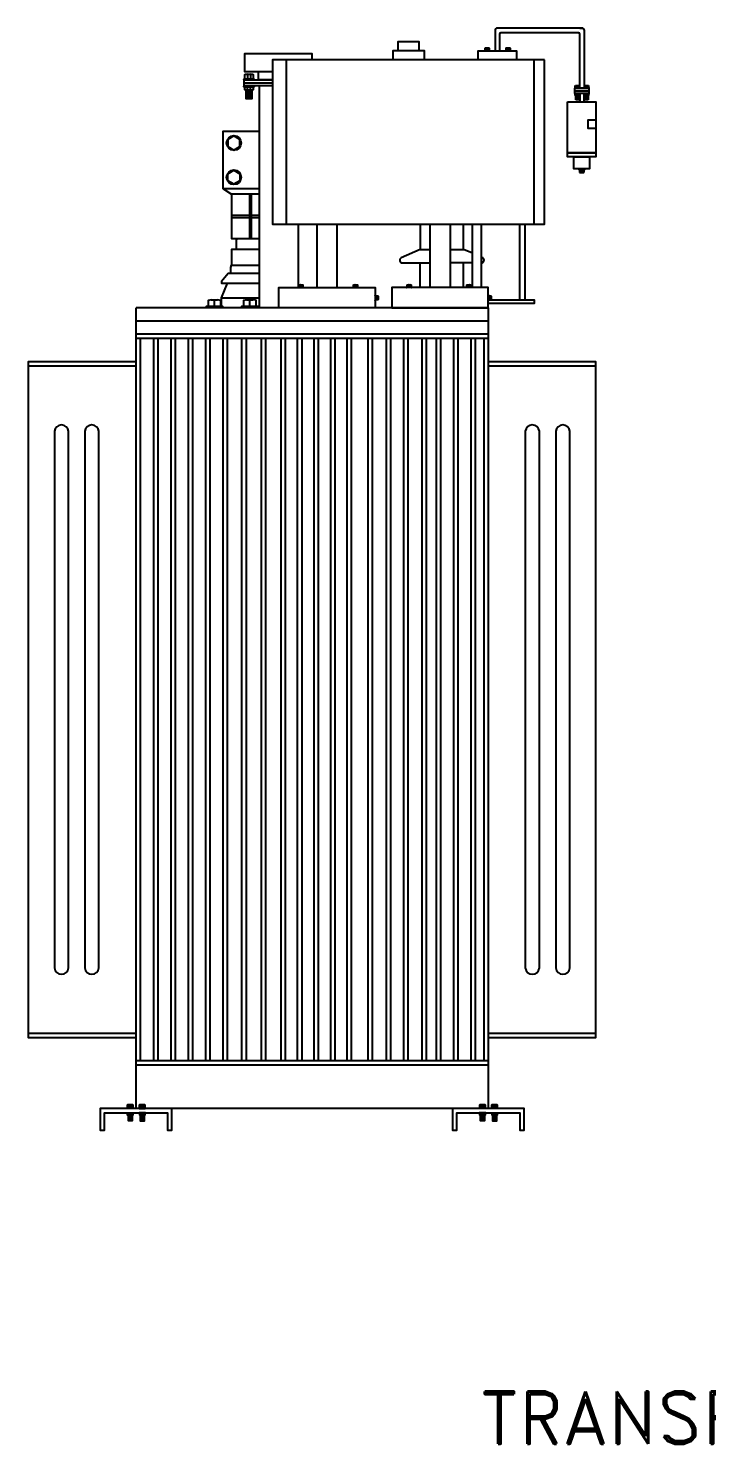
# Model space of a CAD drawing. Header units: millimetres. Extents: x 20927 to 53748, y 38421 to 54891.
# Drawn here: x 37100 to 38660, y 43697 to 46954 of the extents above; entities that cross this region are included whole.
import ezdxf
from ezdxf.enums import TextEntityAlignment as Align

# ---------------------------------------------------------------- set-up
doc = ezdxf.new("R2010")
doc.units = ezdxf.units.MM
doc.linetypes.add('DASHEDX2', pattern=[1.5, 1, -0.5])
doc.layers.add('Btrans.', color=2, linetype='Continuous')
doc.layers.add('HIGHT', color=8, linetype='Continuous')
doc.styles.add('tx1', font='romand.shx')

# ---------------------------------------------------------------- blocks, each defined once
blk = doc.blocks.new('A$C6F5A6055-flat-10')
at = {"layer": 'HIGHT'}
for p, q in [((0, 328.3), (0, 279.9)), ((201.8, 331.4), (3.1, 331.4)), ((194.8, 331.4), (201.8, 331.4)), ((204.9, 328.3), (204.9, 193.4)), ((10.1, 318.1), (10.1, 279.9)), ((191.7, 321.3), (13.3, 321.3)), ((194.8, 193.4), (194.8, 318.1)), ((184.5, 199.4), (185.1, 200)), ((184.5, 195.1), (184.5, 199.4)), ((185.1, 200), (187.4, 200)), ((186.8, 200), (187.4, 199.4)), ((187.4, 200), (190.9, 200)), ((188, 200), (187.4, 199.4)), ((187.4, 199.4), (187.4, 195.1)), ((190.3, 200), (190.9, 199.4)), ((190.9, 200), (193.2, 200)), ((191.5, 200), (190.9, 199.4)), ((190.9, 199.4), (190.9, 195.1)), ((193.2, 200), (193.8, 199.4)), ((193.8, 199.4), (193.8, 195.1)), ((206, 199.4), (206.6, 200)), ((206, 195.1), (206, 199.4)), ((206.6, 200), (208.9, 200)), ((208.3, 200), (208.9, 199.4)), ((209.5, 200), (208.9, 199.4)), ((208.9, 200), (212.4, 200)), ((208.9, 199.4), (208.9, 195.1)), ((211.8, 200), (212.4, 199.4)), ((213, 200), (212.4, 199.4)), ((212.4, 200), (214.7, 200)), ((212.4, 199.4), (212.4, 195.1)), ((214.7, 200), (215.3, 199.4)), ((215.3, 199.4), (215.3, 195.1)), ((183.8, 187.4), (215.9, 187.4)), ((183.9, 194.5), (194.4, 194.5)), ((194.4, 193.4), (183.9, 193.4)), ((183.9, 181.5), (194.4, 181.5)), ((194.4, 180.3), (183.9, 180.3)), ((184, 180.3), (193.9, 180.3)), ((194.4, 194.5), (184.4, 194.5)), ((185.1, 194.5), (184.5, 195.1)), ((184.5, 179.7), (185.1, 180.3)), ((184.5, 177.2), (184.5, 179.7)), ((185.1, 176.6), (184.5, 177.2)), ((185.1, 194.5), (193.2, 194.5)), ((193.2, 180.3), (185.1, 180.3)), ((187.4, 176.6), (185.1, 176.6)), ((185.8, 166.7), (185.8, 176.6)), ((192.5, 176.1), (185.8, 176.1)), ((192.5, 175.1), (185.8, 175.1)), ((192.5, 175.1), (185.8, 175.1)), ((192.5, 174.1), (185.8, 174.1)), ((192.5, 174.1), (185.8, 174.1)), ((192.5, 173), (185.8, 173)), ((192.5, 173), (185.8, 173)), ((192.5, 172), (185.8, 172)), ((192.5, 172), (185.8, 172)), ((192.5, 170.9), (185.8, 170.9)), ((192.5, 170.9), (185.8, 170.9)), ((192.5, 169.9), (185.8, 169.9)), ((192.5, 169.9), (185.8, 169.9)), ((192.5, 168.8), (185.8, 168.8)), ((192.5, 168.8), (185.8, 168.8)), ((192.5, 167.8), (185.8, 167.8)), ((192.5, 167.8), (185.8, 167.8)), ((192.5, 166.7), (185.8, 166.7)), ((186.2, 193.4), (192.1, 193.4)), ((192.1, 181.5), (186.2, 181.5)), ((187.4, 195.1), (186.8, 194.5)), ((187.4, 179.7), (186.8, 180.3)), ((186.8, 176.6), (187.4, 177.2)), ((187.4, 195.1), (188, 194.5)), ((187.4, 179.7), (188, 180.3)), ((187.4, 177.2), (187.4, 179.7)), ((188, 176.6), (187.4, 177.2)), ((190.9, 176.6), (187.4, 176.6)), ((190.9, 195.1), (190.3, 194.5)), ((190.9, 179.7), (190.3, 180.3)), ((190.3, 176.6), (190.9, 177.2)), ((190.9, 195.1), (191.5, 194.5)), ((190.9, 179.7), (191.5, 180.3)), ((190.9, 177.2), (190.9, 179.7)), ((191.5, 176.6), (190.9, 177.2)), ((193.2, 176.6), (190.9, 176.6)), ((192.5, 176.6), (192.5, 166.7)), ((193.8, 195.1), (193.2, 194.5)), ((193.2, 180.3), (193.8, 179.7)), ((193.8, 177.2), (193.2, 176.6)), ((193.8, 179.7), (193.8, 177.2)), ((204.9, 193.4), (194.8, 193.4)), ((195.3, 181.5), (195.3, 162.6)), ((204.4, 181.5), (204.4, 162.6)), ((205.4, 194.5), (215.9, 194.5)), ((215.9, 193.4), (205.4, 193.4)), ((205.4, 181.5), (215.9, 181.5)), ((215.9, 180.3), (205.4, 180.3)), ((205.5, 180.3), (215.4, 180.3)), ((215.9, 194.5), (205.9, 194.5)), ((206.6, 194.5), (206, 195.1)), ((206, 179.7), (206.6, 180.3)), ((206, 177.2), (206, 179.7)), ((206.6, 176.6), (206, 177.2)), ((206.6, 194.5), (214.7, 194.5)), ((214.7, 180.3), (206.6, 180.3)), ((208.9, 176.6), (206.6, 176.6)), ((207.3, 166.7), (207.3, 176.6)), ((214, 176.1), (207.3, 176.1)), ((214, 175.1), (207.3, 175.1)), ((214, 175.1), (207.3, 175.1)), ((214, 174.1), (207.3, 174.1)), ((214, 174.1), (207.3, 174.1)), ((214, 173), (207.3, 173)), ((214, 173), (207.3, 173)), ((214, 172), (207.3, 172)), ((214, 172), (207.3, 172)), ((214, 170.9), (207.3, 170.9)), ((214, 170.9), (207.3, 170.9)), ((214, 169.9), (207.3, 169.9)), ((214, 169.9), (207.3, 169.9)), ((214, 168.8), (207.3, 168.8)), ((214, 168.8), (207.3, 168.8)), ((214, 167.8), (207.3, 167.8)), ((214, 167.8), (207.3, 167.8)), ((214, 166.7), (207.3, 166.7)), ((207.7, 193.4), (213.6, 193.4)), ((213.6, 181.5), (207.7, 181.5)), ((208.9, 195.1), (208.3, 194.5)), ((208.9, 179.7), (208.3, 180.3)), ((208.3, 176.6), (208.9, 177.2)), ((208.9, 195.1), (209.5, 194.5)), ((208.9, 179.7), (209.5, 180.3)), ((208.9, 177.2), (208.9, 179.7)), ((209.5, 176.6), (208.9, 177.2)), ((212.4, 176.6), (208.9, 176.6)), ((212.4, 195.1), (211.8, 194.5)), ((212.4, 179.7), (211.8, 180.3)), ((211.8, 176.6), (212.4, 177.2)), ((212.4, 195.1), (213, 194.5)), ((212.4, 179.7), (213, 180.3)), ((212.4, 177.2), (212.4, 179.7)), ((213, 176.6), (212.4, 177.2)), ((214.7, 176.6), (212.4, 176.6)), ((214, 176.6), (214, 166.7)), ((215.3, 195.1), (214.7, 194.5)), ((214.7, 180.3), (215.3, 179.7)), ((215.3, 177.2), (214.7, 176.6)), ((215.3, 179.7), (215.3, 177.2)), ((205.8, 8), (193.1, 8)), ((193.1, 6.6), (205.8, 6.6)), ((205.7, 6.6), (193.8, 6.6)), ((194.6, 6.6), (193.9, 5.9)), ((193.9, 5.9), (193.9, 0.7)), ((193.9, 0.7), (194.6, 0)), ((194.6, 6.6), (204.4, 6.6)), ((196, 8), (203, 8)), ((197.4, 5.9), (196.7, 6.6)), ((196.7, 0), (197.4, 0.7)), ((197.4, 5.9), (198.1, 6.6)), ((197.4, 0.7), (197.4, 5.9)), ((198.1, 0), (197.4, 0.7)), ((201.5, 5.9), (200.8, 6.6)), ((200.8, 0), (201.5, 0.7)), ((201.5, 5.9), (202.2, 6.6)), ((201.5, 0.7), (201.5, 5.9)), ((202.2, 0), (201.5, 0.7)), ((205.1, 5.9), (204.4, 6.6)), ((204.4, 0), (205.1, 0.7)), ((205.1, 0.7), (205.1, 5.9)), ((194.6, 0), (197.4, 0)), ((197.4, 0), (201.5, 0)), ((201.5, 0), (204.4, 0))]:
    blk.add_line(p, q, dxfattribs=at)
for points in [[(183.8, 193.4), (215.9, 193.4), (215.9, 181.5), (183.8, 181.5)], [(166.9, 162.6), (232, 162.6), (232, 45), (166.9, 45)], [(166.9, 45), (232, 45), (232, 45), (166.9, 45)], [(166.9, 45), (232, 45), (232, 36), (166.9, 36)], [(181.5, 36), (217.4, 36), (217.4, 8), (181.5, 8)]]:
    blk.add_lwpolyline(points, close=True, dxfattribs=at)
blk.add_lwpolyline([(232, 100.6), (214.1, 100.6), (214.1, 120.8), (232, 120.8)], dxfattribs=at)
for centre, radius, start, end in [((3.1, 328.3), 3.12, 90, 180), ((201.8, 328.3), 3.12, 0, 90), ((13.3, 318.1), 3.12, 90, 180), ((191.7, 318.1), 3.12, 0, 90), ((183.8, 194), 0.591, 82.7348, 277.2652), ((183.8, 180.9), 0.591, 82.7348, 277.2652), ((194.5, 194), 0.591, 262.7348, 97.2652), ((194.5, 180.9), 0.591, 262.7348, 97.2652), ((205.3, 194), 0.591, 82.7348, 277.2652), ((205.3, 180.9), 0.591, 82.7348, 277.2652), ((216, 194), 0.591, 262.7348, 97.2652), ((216, 180.9), 0.591, 262.7348, 97.2652), ((193.1, 7.3), 0.709, 82.7348, 277.2652), ((205.9, 7.3), 0.709, 262.7348, 97.2652)]:
    blk.add_arc(centre, radius, start, end, dxfattribs=at)

msp = doc.modelspace()

# ---------------------------------------------------------------- linework, layer by layer
at = {"layer": 'Btrans.'}
for p, q in [((37347.5, 46310.2), (37347.5, 44468.7)), ((38157.6, 46310.2), (37347.6, 46310.2)), ((38157.5, 46310.2), (38157.5, 44468.7)), ((38157.5, 46280.2), (37347.5, 46280.2)), ((38157.5, 46250.2), (37347.5, 46250.2)), ((38157.5, 46240.2), (37347.5, 46240.2)), ((37347.5, 46176.4), (37100, 46176.4)), ((38405, 46176.4), (38157.5, 46176.4)), ((37100, 44642.1), (37347.5, 44642.1)), ((38157.5, 44642.1), (38405, 44642.1)), ((37347.5, 44578.7), (38157.5, 44578.7)), ((37347.5, 44568.7), (38157.5, 44568.7))]:
    msp.add_line(p, q, dxfattribs=at)
for points in [[(37347.5, 46186.4), (37100, 46186.4), (37100, 44632.1), (37347.5, 44632.1)], [(38157.5, 44632.1), (38405, 44632.1), (38405, 46186.4), (38157.5, 46186.4)], [(38075, 44468.7), (38075, 44418.7), (38085, 44418.7), (38085, 44458.7), (38230, 44458.7), (38230, 44418.7), (38240, 44418.7), (38240, 44468.7), (37265, 44468.7), (37265, 44418.7), (37275, 44418.7), (37275, 44458.7), (37420, 44458.7), (37420, 44418.7), (37430, 44418.7), (37430, 44468.7)]]:
    msp.add_lwpolyline(points, dxfattribs=at)
at = {"layer": 'HIGHT'}
for p, q in [((38153.1, 46907.9), (38153.1, 46903.6)), ((38156.6, 46907.9), (38156.6, 46903.6)), ((38201.2, 46907.9), (38201.2, 46903.6)), ((38204.7, 46907.9), (38204.7, 46903.6)), ((37605.2, 46848.4), (37604, 46847.3)), ((37604, 46838.7), (37605.2, 46837.5)), ((37612.1, 46848.4), (37610.9, 46847.3)), ((37610.9, 46838.7), (37612.1, 46837.5)), ((37614, 46810.2), (37600.5, 46810.2)), ((37614, 46808.1), (37600.5, 46808.1)), ((37614, 46806), (37600.5, 46806)), ((37614, 46803.9), (37600.5, 46803.9)), ((37614, 46801.8), (37600.5, 46801.8)), ((37614, 46799.7), (37600.5, 46799.7)), ((37614, 46797.6), (37600.5, 46797.6)), ((37614, 46795.5), (37600.5, 46795.5)), ((37614, 46793.4), (37600.5, 46793.4)), ((37603.8, 46817.3), (37605, 46818.5)), ((37605, 46811), (37603.8, 46812.2)), ((37610.8, 46817.3), (37611.9, 46818.5)), ((37611.9, 46811), (37610.8, 46812.2)), ((37547.6, 46584.8), (37631.2, 46584.8)), ((37608.2, 46572.3), (37608.2, 46469.8)), ((37612, 46572.3), (37612, 46469.8)), ((37567, 46523.6), (37608.2, 46523.6)), ((37567, 46518.4), (37608.2, 46518.4)), ((37612, 46523.6), (37631.2, 46523.6)), ((37612, 46518.4), (37631.2, 46518.4)), ((38121.3, 46436), (38100.9, 46445.1)), ((38000.9, 46357.1), (38000.9, 46413.9)), ((38121.3, 46413.9), (38070.3, 46413.9)), ((38100.9, 46357.1), (38100.9, 46413.9)), ((37724.4, 46363.7), (37725, 46363.1)), ((37725, 46358.8), (37724.4, 46358.2)), ((37729, 46363.7), (37728.5, 46363.1)), ((37728.5, 46358.8), (37729, 46358.2)), ((37850.2, 46363.7), (37850.7, 46363.1)), ((37850.7, 46358.8), (37850.2, 46358.2)), ((37854.8, 46363.7), (37854.2, 46363.1)), ((37854.2, 46358.8), (37854.8, 46358.2)), ((37973.4, 46363.7), (37974, 46363.1)), ((37974, 46358.8), (37973.4, 46358.2)), ((37978, 46363.7), (37977.4, 46363.1)), ((37977.4, 46358.8), (37978, 46358.2)), ((38110.4, 46363.7), (38111, 46363.1)), ((38111, 46358.8), (38110.4, 46358.2)), ((38115.1, 46363.7), (38114.5, 46363.1)), ((38114.5, 46358.8), (38115.1, 46358.2)), ((37520.7, 46329.1), (37535.1, 46329.1)), ((37527.9, 46314.4), (37527.9, 46327.1)), ((37544.5, 46333.5), (37631.2, 46333.5)), ((37601.9, 46329.1), (37616.4, 46329.1)), ((37609.1, 46314.4), (37609.1, 46327.1)), ((37899.1, 46335.4), (37898.5, 46335.9)), ((37899.1, 46331.9), (37898.5, 46331.3)), ((37904, 46335.9), (37903.4, 46335.4)), ((37904, 46331.3), (37903.4, 46331.9)), ((38159.4, 46335.4), (38158.8, 46335.9)), ((38159.4, 46331.9), (38158.8, 46331.3)), ((38164.3, 46335.9), (38163.7, 46335.4)), ((38164.3, 46331.3), (38163.7, 46331.9)), ((37357.5, 46240.2), (37357.5, 44578.3)), ((37387.5, 46240.2), (37387.5, 44578.3)), ((37397.5, 46240.2), (37397.5, 44578.3)), ((37427.5, 46240.2), (37427.5, 44578.3)), ((37437.5, 46240.2), (37437.5, 44578.3)), ((37467.5, 46240.2), (37467.5, 44578.3)), ((37477.5, 46240.2), (37477.5, 44578.3)), ((37507.5, 46240.2), (37507.5, 44578.3)), ((37517.5, 46240.2), (37517.5, 44578.3)), ((37547.5, 46240.2), (37547.5, 44578.3)), ((37557.5, 46240.2), (37557.5, 44578.3)), ((37590.5, 46240.2), (37590.5, 44578.3)), ((37600.5, 46240.2), (37600.5, 44578.3)), ((37635.5, 46240.2), (37635.5, 44578.3)), ((37645.5, 46240.2), (37645.5, 44578.3)), ((37680.5, 46240.2), (37680.5, 44578.3)), ((37690.5, 46240.2), (37690.5, 44578.3)), ((37718.5, 46240.2), (37718.5, 44578.3)), ((37728.5, 46240.2), (37728.5, 44578.3)), ((37756.5, 46240.2), (37756.5, 44578.3)), ((37766.5, 46240.2), (37766.5, 44578.3)), ((37794.5, 46240.2), (37794.5, 44578.3)), ((37804.5, 46240.2), (37804.5, 44578.3)), ((37832.5, 46240.2), (37832.5, 44578.3)), ((37842.5, 46240.2), (37842.5, 44578.3)), ((37880.5, 46241.3), (37880.5, 44579.4)), ((37890.5, 46241.3), (37890.5, 44579.4)), ((37922.5, 46240.2), (37922.5, 44578.3)), ((37932.5, 46240.2), (37932.5, 44578.3)), ((37962.5, 46240.2), (37962.5, 44578.3)), ((37972.5, 46240.2), (37972.5, 44578.3)), ((38004.5, 46240.2), (38004.5, 44578.3)), ((38014.5, 46240.2), (38014.5, 44578.3)), ((38037.5, 46240.2), (38037.5, 44578.3)), ((38047.5, 46240.2), (38047.5, 44578.3)), ((38077.5, 46240.2), (38077.5, 44578.3)), ((38087.5, 46240.2), (38087.5, 44578.3)), ((38117.5, 46240.2), (38117.5, 44578.3)), ((38127.5, 46240.2), (38127.5, 44578.3)), ((38147.5, 46240.2), (38147.5, 44578.3)), ((37338.7, 44451.9), (37330, 44451.9)), ((37338.7, 44450.5), (37330, 44450.5)), ((37338.7, 44449.2), (37330, 44449.2)), ((37338.7, 44447.8), (37330, 44447.8)), ((37331.2, 44477.8), (37331.9, 44477.1)), ((37332.1, 44456.4), (37332.9, 44457.2)), ((37332.9, 44452.4), (37332.1, 44453.2)), ((37335.6, 44477.8), (37336.3, 44477.1)), ((37336.6, 44453.2), (37336.6, 44456.4)), ((37366.5, 44451.7), (37357.9, 44451.7)), ((37366.5, 44450.4), (37357.9, 44450.4)), ((37366.5, 44449.1), (37357.9, 44449.1)), ((37366.5, 44447.7), (37357.9, 44447.7)), ((37359.5, 44471.2), (37358.8, 44470.5)), ((37360, 44453), (37360, 44456.3)), ((37364, 44471.2), (37364.7, 44470.5)), ((37364.4, 44456.3), (37365.2, 44457.1)), ((37365.2, 44452.3), (37364.4, 44453)), ((38148.7, 44451.9), (38140, 44451.9)), ((38148.7, 44450.5), (38140, 44450.5)), ((38148.7, 44449.2), (38140, 44449.2)), ((38148.7, 44447.8), (38140, 44447.8)), ((38141.2, 44477.8), (38141.9, 44477.1)), ((38142.1, 44453.2), (38142.1, 44456.4)), ((38145.6, 44477.8), (38146.3, 44477.1)), ((38146.6, 44456.4), (38147.3, 44457.2)), ((38147.3, 44452.4), (38146.6, 44453.2)), ((38176.5, 44451.7), (38167.9, 44451.7)), ((38176.5, 44450.4), (38167.9, 44450.4)), ((38176.5, 44449.1), (38167.9, 44449.1)), ((38176.5, 44447.7), (38167.9, 44447.7)), ((38169.5, 44471.2), (38168.8, 44470.5)), ((38170, 44453), (38170, 44456.3)), ((38174, 44471.2), (38174.7, 44470.5)), ((38174.4, 44456.3), (38175.2, 44457.1)), ((38175.2, 44452.3), (38174.4, 44453)), ((37338.7, 44446.5), (37330, 44446.5)), ((37338.7, 44445.2), (37330, 44445.2)), ((37338.7, 44443.8), (37330, 44443.8)), ((37338.7, 44442.5), (37330, 44442.5)), ((37338.7, 44441.1), (37330, 44441.1)), ((37366.5, 44446.4), (37357.9, 44446.4)), ((37366.5, 44445), (37357.9, 44445)), ((37366.5, 44443.7), (37357.9, 44443.7)), ((37366.5, 44442.4), (37357.9, 44442.4)), ((37366.5, 44441), (37357.9, 44441)), ((38148.7, 44446.5), (38140, 44446.5)), ((38148.7, 44445.2), (38140, 44445.2)), ((38148.7, 44443.8), (38140, 44443.8)), ((38148.7, 44442.5), (38140, 44442.5)), ((38148.7, 44441.1), (38140, 44441.1)), ((38176.5, 44446.4), (38167.9, 44446.4)), ((38176.5, 44445), (38167.9, 44445)), ((38176.5, 44443.7), (38167.9, 44443.7)), ((38176.5, 44442.4), (38167.9, 44442.4)), ((38176.5, 44441), (38167.9, 44441))]:
    msp.add_line(p, q, dxfattribs=at)
at = {"layer": 'HIGHT', "linetype": 'DASHEDX2'}
for p, q in [((37692.9, 46881), (37692.9, 46503.1)), ((38263.2, 46503.1), (38263.2, 46881))]:
    msp.add_line(p, q, dxfattribs=at)
at = {"layer": 'HIGHT'}
for points in [[(37998.9, 46901.9), (37998.9, 46922.8), (37949.5, 46922.8), (37949.5, 46901.9)], [(37661.7, 46853.4), (37597.6, 46853.4), (37597.6, 46896), (37751.5, 46896), (37751.5, 46881)], [(38010.6, 46881), (38010.6, 46901.9), (37937.8, 46901.9), (37937.8, 46881)], [(38134.2, 46881), (38134.2, 46901.9), (38222.1, 46901.9), (38222.1, 46881)], [(38150.8, 46903.1), (38150.2, 46903.6), (38150.2, 46907.9), (38150.8, 46908.5), (38158.9, 46908.5), (38159.5, 46907.9), (38159.5, 46903.6), (38158.9, 46903.1)], [(38153.7, 46908.5), (38153.1, 46907.9), (38152.5, 46908.5)], [(38153.7, 46903.1), (38153.1, 46903.6), (38152.5, 46903.1)], [(38156, 46908.5), (38156.6, 46907.9), (38157.2, 46908.5)], [(38157.2, 46903.1), (38156.6, 46903.6), (38156, 46903.1)], [(38198.9, 46903.1), (38198.3, 46903.6), (38198.3, 46907.9), (38198.9, 46908.5), (38207, 46908.5), (38207.6, 46907.9), (38207.6, 46903.6), (38207, 46903.1)], [(38201.8, 46908.5), (38201.2, 46907.9), (38200.6, 46908.5)], [(38201.8, 46903.1), (38201.2, 46903.6), (38200.6, 46903.1)], [(38204.1, 46908.5), (38204.7, 46907.9), (38205.2, 46908.5)], [(38205.2, 46903.1), (38204.7, 46903.6), (38204.1, 46903.1)], [(37661.7, 46821), (37595.9, 46821), (37595.9, 46835.1), (37661.7, 46835.1)], [(37595.9, 46828.1), (37661.7, 46828.1)], [(37599.3, 46837.5), (37598.1, 46838.7), (37598.1, 46847.3), (37599.3, 46848.4), (37615.6, 46848.4), (37616.8, 46847.3), (37616.8, 46838.7), (37615.6, 46837.5)], [(37602.8, 46848.4), (37604, 46847.3), (37604, 46838.7), (37602.8, 46837.5)], [(37609.7, 46848.4), (37610.9, 46847.3), (37610.9, 46838.7), (37609.7, 46837.5)], [(37661.7, 46835.1), (37629.1, 46835.1), (37629.1, 46853.4)], [(37615.5, 46818.5), (37616.6, 46817.3), (37616.6, 46812.2), (37615.5, 46811), (37599.2, 46811), (37598, 46812.2), (37598, 46817.3), (37599.2, 46818.5)], [(37614, 46811), (37614, 46791.3), (37600.5, 46791.3), (37600.5, 46811)], [(37602.7, 46811), (37603.8, 46812.2), (37603.8, 46817.3), (37602.7, 46818.5)], [(37609.6, 46811), (37610.8, 46812.2), (37610.8, 46817.3), (37609.6, 46818.5)], [(37675.8, 46310.2), (37675.8, 46357.1), (37897.4, 46357.1), (37897.4, 46310.2), (37631.2, 46310.2), (37631.2, 46821)], [(37631.2, 46716), (37547.6, 46716), (37547.6, 46584.8), (37567, 46572.3)], [(37631.2, 46572.3), (37567, 46572.3), (37567, 46469.8), (37631.2, 46469.8)], [(37720.3, 46503.1), (37720.3, 46357.1)], [(37763.1, 46503.1), (37763.1, 46357.1)], [(37810, 46357.1), (37810, 46503.1)], [(38000.9, 46503.1), (38000.9, 46445.1), (38023.4, 46445.1)], [(38023.4, 46503.1), (38023.4, 46357.1)], [(38070.3, 46357.1), (38070.3, 46503.1)], [(38070.3, 46445.1), (38100.9, 46445.1), (38100.9, 46503.1)], [(38121.3, 46357.1), (38121.3, 46503.1)], [(38141.5, 46503.1), (38141.5, 46357.1)], [(38229.9, 46329.2), (38229.9, 46503.1)], [(38241.8, 46503.1), (38241.8, 46329.2)], [(37578.8, 46444.8), (37578.8, 46468.1), (37580.5, 46469.8)], [(37631.2, 46444.6), (37567, 46444.8), (37567, 46408.5), (37631.2, 46408.5)], [(37565.7, 46389.8), (37565.7, 46403.5), (37567, 46408.5)], [(37631.2, 46389.8), (37559.5, 46389.8), (37544.5, 46371), (37544.5, 46367.3), (37631.2, 46367.3)], [(37544.5, 46314.4), (37544.5, 46333.5), (37558.2, 46367.3)], [(37722.7, 46358.2), (37722.1, 46358.8), (37722.1, 46363.1), (37722.7, 46363.7), (37730.8, 46363.7), (37731.4, 46363.1), (37731.4, 46358.8), (37730.8, 46358.2)], [(37725.6, 46363.7), (37725, 46363.1), (37725, 46358.8), (37725.6, 46358.2)], [(37727.9, 46363.7), (37728.5, 46363.1), (37728.5, 46358.8), (37727.9, 46358.2)], [(37848.4, 46358.2), (37847.8, 46358.8), (37847.8, 46363.1), (37848.4, 46363.7), (37856.5, 46363.7), (37857.1, 46363.1), (37857.1, 46358.8), (37856.5, 46358.2)], [(37851.3, 46363.7), (37850.7, 46363.1), (37850.7, 46358.8), (37851.3, 46358.2)], [(37853.6, 46363.7), (37854.2, 46363.1), (37854.2, 46358.8), (37853.6, 46358.2)], [(37898.5, 46337.7), (37899.1, 46338.3), (37903.4, 46338.3), (37904, 46337.7), (37904, 46329.5), (37903.4, 46329), (37899.1, 46329), (37898.5, 46329.5)], [(37971.6, 46358.2), (37971, 46358.8), (37971, 46363.1), (37971.6, 46363.7), (37979.8, 46363.7), (37980.4, 46363.1), (37980.4, 46358.8), (37979.8, 46358.2)], [(37974.6, 46363.7), (37974, 46363.1), (37974, 46358.8), (37974.6, 46358.2)], [(37976.8, 46363.7), (37977.4, 46363.1), (37977.4, 46358.8), (37976.8, 46358.2)], [(38108.7, 46358.2), (38108.1, 46358.8), (38108.1, 46363.1), (38108.7, 46363.7), (38116.8, 46363.7), (38117.4, 46363.1), (38117.4, 46358.8), (38116.8, 46358.2)], [(38111.6, 46363.7), (38111, 46363.1), (38111, 46358.8), (38111.6, 46358.2)], [(38113.9, 46363.7), (38114.5, 46363.1), (38114.5, 46358.8), (38113.9, 46358.2)], [(38158.8, 46337.7), (38159.4, 46338.3), (38163.7, 46338.3), (38164.3, 46337.7), (38164.3, 46329.5), (38163.7, 46329), (38159.4, 46329), (38158.8, 46329.5)], [(37509.5, 46310.2), (37509.5, 46314.4), (37546.3, 46314.4), (37546.3, 46310.2)], [(37590.8, 46310.2), (37590.8, 46314.4), (37627.5, 46314.4), (37627.5, 46310.2)], [(37904, 46334.8), (37903.4, 46335.4), (37899.1, 46335.4), (37898.5, 46334.8)], [(37904, 46332.5), (37903.4, 46331.9), (37899.1, 46331.9), (37898.5, 46332.5)], [(38157.6, 46329.2), (38262.7, 46329.2), (38262.7, 46320.7), (38157.6, 46320.7)], [(38164.3, 46334.8), (38163.7, 46335.4), (38159.4, 46335.4), (38158.8, 46334.8)], [(38164.3, 46332.5), (38163.7, 46331.9), (38159.4, 46331.9), (38158.8, 46332.5)], [(37328.9, 44470.5), (37328.2, 44471.2), (37328.2, 44477.1), (37328.9, 44477.8), (37339.3, 44477.8), (37340.1, 44477.1), (37340.1, 44471.2), (37339.3, 44470.5)], [(37339.6, 44457.2), (37340.3, 44456.4), (37340.3, 44453.2), (37339.6, 44452.4), (37329.1, 44452.4), (37328.4, 44453.2), (37328.4, 44456.4), (37329.1, 44457.2)], [(37338.7, 44452.4), (37338.7, 44439.8), (37330, 44439.8), (37330, 44452.4)], [(37332.7, 44470.5), (37331.9, 44471.2), (37331.2, 44470.5)], [(37331.4, 44452.4), (37332.1, 44453.2), (37332.1, 44456.4), (37331.4, 44457.2)], [(37332.7, 44477.8), (37331.9, 44477.1), (37331.9, 44471.2)], [(37335.6, 44470.5), (37336.3, 44471.2), (37337.1, 44470.5)], [(37335.8, 44457.2), (37336.6, 44456.4), (37337.3, 44457.2)], [(37337.3, 44452.4), (37336.6, 44453.2), (37335.8, 44452.4)], [(37337.1, 44477.8), (37336.3, 44477.1), (37336.3, 44471.2)], [(37356.5, 44470.5), (37355.8, 44471.2), (37355.8, 44477.1), (37356.5, 44477.8), (37367, 44477.8), (37367.7, 44477.1), (37367.7, 44471.2), (37367, 44470.5)], [(37367.4, 44457.1), (37368.2, 44456.3), (37368.2, 44453), (37367.4, 44452.3), (37357, 44452.3), (37356.2, 44453), (37356.2, 44456.3), (37357, 44457.1)], [(37366.5, 44452.3), (37366.5, 44439.7), (37357.9, 44439.7), (37357.9, 44452.3)], [(37358.8, 44477.8), (37359.5, 44477.1), (37360.3, 44477.8)], [(37359.2, 44457.1), (37360, 44456.3), (37360.7, 44457.1)], [(37360.7, 44452.3), (37360, 44453), (37359.2, 44452.3)], [(37359.5, 44477.1), (37359.5, 44471.2), (37360.3, 44470.5)], [(37363.2, 44477.8), (37364, 44477.1), (37364.7, 44477.8)], [(37364, 44477.1), (37364, 44471.2), (37363.2, 44470.5)], [(37363.7, 44452.3), (37364.4, 44453), (37364.4, 44456.3), (37363.7, 44457.1)], [(38138.9, 44470.5), (38138.2, 44471.2), (38138.2, 44477.1), (38138.9, 44477.8), (38149.3, 44477.8), (38150.1, 44477.1), (38150.1, 44471.2), (38149.3, 44470.5)], [(38149.6, 44457.2), (38150.3, 44456.4), (38150.3, 44453.2), (38149.6, 44452.4), (38139.1, 44452.4), (38138.4, 44453.2), (38138.4, 44456.4), (38139.1, 44457.2)], [(38148.7, 44452.4), (38148.7, 44439.8), (38140, 44439.8), (38140, 44452.4)], [(38142.7, 44470.5), (38141.9, 44471.2), (38141.2, 44470.5)], [(38141.4, 44457.2), (38142.1, 44456.4), (38142.9, 44457.2)], [(38142.9, 44452.4), (38142.1, 44453.2), (38141.4, 44452.4)], [(38142.7, 44477.8), (38141.9, 44477.1), (38141.9, 44471.2)], [(38145.6, 44470.5), (38146.3, 44471.2), (38147.1, 44470.5)], [(38145.8, 44452.4), (38146.6, 44453.2), (38146.6, 44456.4), (38145.8, 44457.2)], [(38147.1, 44477.8), (38146.3, 44477.1), (38146.3, 44471.2)], [(38166.5, 44470.5), (38165.8, 44471.2), (38165.8, 44477.1), (38166.5, 44477.8), (38177, 44477.8), (38177.7, 44477.1), (38177.7, 44471.2), (38177, 44470.5)], [(38177.4, 44457.1), (38178.2, 44456.3), (38178.2, 44453), (38177.4, 44452.3), (38167, 44452.3), (38166.2, 44453), (38166.2, 44456.3), (38167, 44457.1)], [(38176.5, 44452.3), (38176.5, 44439.7), (38167.9, 44439.7), (38167.9, 44452.3)], [(38168.8, 44477.8), (38169.5, 44477.1), (38170.3, 44477.8)], [(38169.2, 44457.1), (38170, 44456.3), (38170.7, 44457.1)], [(38170.7, 44452.3), (38170, 44453), (38169.2, 44452.3)], [(38169.5, 44477.1), (38169.5, 44471.2), (38170.3, 44470.5)], [(38173.2, 44477.8), (38174, 44477.1), (38174.7, 44477.8)], [(38174, 44477.1), (38174, 44471.2), (38173.2, 44470.5)], [(38173.7, 44452.3), (38174.4, 44453), (38174.4, 44456.3), (38173.7, 44457.1)]]:
    msp.add_lwpolyline(points, dxfattribs=at)
for points in [[(38160.1, 46901.9, 1.135579), (38160.1, 46903.1), (38149.6, 46903.1, 1.135579), (38149.6, 46901.9)], [(38197.7, 46901.9, -1.135579), (38197.7, 46903.1), (38208.2, 46903.1, -1.135579), (38208.2, 46901.9)], [(37596.9, 46835.1, -1.135579), (37596.9, 46837.5), (37618, 46837.5, -1.135579), (37618, 46835.1)], [(38000.9, 46445.1), (37957, 46425.4, 0.753517), (37960.3, 46413.9), (38023.4, 46413.9)], [(38141.5, 46413.9), (38141.5, 46413.9, 0.753517), (38144.9, 46425.4), (38141.5, 46426.9)], [(37721.5, 46357.1, -1.135579), (37721.5, 46358.2), (37732, 46358.2, -1.135579), (37732, 46357.1)], [(37857.7, 46357.1, 1.135579), (37857.7, 46358.2), (37847.2, 46358.2, 1.135579), (37847.2, 46357.1)], [(37897.4, 46338.9, -1.135579), (37898.5, 46338.9), (37898.5, 46328.3, -1.135579), (37897.4, 46328.3)], [(37981, 46357.1, 1.135579), (37981, 46358.2), (37970.4, 46358.2, 1.135579), (37970.4, 46357.1)], [(38107.5, 46357.1, -1.135579), (38107.5, 46358.2), (38118, 46358.2, -1.135579), (38118, 46357.1)], [(38157.6, 46338.9, -1.135579), (38158.8, 46338.9), (38158.8, 46328.3, -1.135579), (38157.6, 46328.3)], [(37542.3, 46314.4), (37542.3, 46327.1, 0.27283), (37527.9, 46327.1, 0.27283), (37513.5, 46327.1), (37513.5, 46314.4)], [(37623.6, 46314.4), (37623.6, 46327.1, 0.27283), (37609.1, 46327.1, 0.27283), (37594.7, 46327.1), (37594.7, 46314.4)]]:
    msp.add_lwpolyline(points, format="xyb", dxfattribs=at)
for points in [[(38286.7, 46881), (37661.7, 46881), (37661.7, 46503.1), (38286.7, 46503.1)], [(37586.6, 46697.8), (37572.6, 46705.9), (37558.6, 46697.8), (37558.6, 46681.7), (37572.6, 46673.6), (37586.6, 46681.7)], [(37586.6, 46602.9), (37572.6, 46594.8), (37558.6, 46602.9), (37558.6, 46619.1), (37572.6, 46627.2), (37586.6, 46619.1)], [(38157.6, 46310.2), (38157.6, 46357.1), (37936, 46357.1), (37936, 46310.2)]]:
    msp.add_lwpolyline(points, close=True, dxfattribs=at)
for points in [[(37617.9, 46818.5), (37596.8, 46818.5, -1.135579), (37596.8, 46820.8), (37617.9, 46820.8, -1.135579)], [(37160, 46026.7), (37160, 44791.8, 0.88471), (37192.5, 44791.8), (37192.5, 46026.7, 0.88471)], [(37230, 46026.7), (37230, 44791.8, 0.88471), (37262.5, 44791.8), (37262.5, 46026.7, 0.88471)], [(38242.5, 46026.7), (38242.5, 44791.8, 0.88471), (38275, 44791.8), (38275, 46026.7, 0.88471)], [(38312.5, 46026.7), (38312.5, 44791.8, 0.88471), (38345, 44791.8), (38345, 46026.7, 0.88471)], [(37327.4, 44468.7, -0.940941), (37327.4, 44470.5), (37340.9, 44470.5, -0.940941), (37340.9, 44468.7)], [(37341.1, 44457.2), (37327.6, 44457.2, -1.149236), (37327.6, 44458.7), (37341.1, 44458.7, -1.149236)], [(37355, 44470.5, 0.940941), (37355, 44468.7), (37368.5, 44468.7, 0.940941), (37368.5, 44470.5)], [(37368.9, 44457.1, 1.149236), (37368.9, 44458.5), (37355.4, 44458.5, 1.149236), (37355.4, 44457.1)], [(38137.4, 44468.7, -0.940941), (38137.4, 44470.5), (38150.9, 44470.5, -0.940941), (38150.9, 44468.7)], [(38151.1, 44457.2, 1.149236), (38151.1, 44458.7), (38137.6, 44458.7, 1.149236), (38137.6, 44457.2)], [(38178.5, 44468.7), (38165, 44468.7, -0.940941), (38165, 44470.5), (38178.5, 44470.5, -0.940941)], [(38178.9, 44457.1), (38165.4, 44457.1, -1.149236), (38165.4, 44458.5), (38178.9, 44458.5, -1.149236)]]:
    msp.add_lwpolyline(points, format="xyb", close=True, dxfattribs=at)
for centre in [(37572.6, 46689.8), (37572.6, 46611)]:
    msp.add_circle(centre, 16.9, dxfattribs=at)

# ---------------------------------------------------------------- block references
msp.add_blockref('A$C6F5A6055-flat-10', (38173, 46622.2))

# ---------------------------------------------------------------- texts
at = {"layer": 'Btrans.', "style": 'tx1'}
msp.add_text('TRANSFORMER 2000kVa', height=120, dxfattribs=at).set_placement((39108.8, 43757.4), align=Align.MIDDLE_CENTER)

doc.saveas('drawing.dxf')
